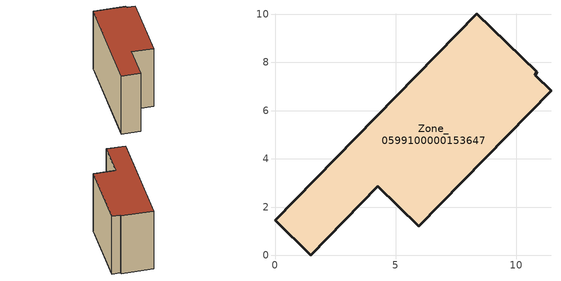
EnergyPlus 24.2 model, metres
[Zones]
Zone_0599100000153647
 floor ground (C_G): 4.26,2.86 1.49,0 0,1.45 8.37,10.03 10.85,7.62 10.79,7.47 11.44,6.83 5.97,1.21 z0
 wall outside (C_F): 8.37,10.03 0,1.45 1.49,0 4.26,2.86 5.97,1.21 11.44,6.83 10.79,7.47 10.85,7.62 8.37,10.03 z0:7.31
 roof outside (C_R): 11.44,6.83 10.79,7.47 10.85,7.62 8.37,10.03 0,1.45 1.49,0 4.26,2.86 5.97,1.21 z7.31
[BUILDING]
Pand.0599100000153647: North Axis=0; Terrain=City; Loads Convergence Tolerance Value=0.04; Temperature Convergence Tolerance Value=0.4; Solar Distribution=FullExterior; Maximum Number of Warmup Days=25; Minimum Number of Warmup Days=1
[Site:Location]
Rotterdam.The.Hague.AP_ZH_NLD Design_Conditions: Latitude=51.96; Longitude=4.45; Time Zone=1; Elevation=-4.5
[SITE:GROUNDTEMPERATURE:BUILDINGSURFACE]
18, 18, 18, 18, 18, 18, 18, 18, 18, 18, 18, 18
[MATERIAL] Thermal Absorptance=0.9; Solar Absorptance=0.7; Visible Absorptance=0.7
Name | Roughness | Thickness | Conductivity | Density | Specific Heat
G.TI.1946 | MediumSmooth | 0.15 | 1 | 540 | 1210
F.TI.1946 | Rough | 0.3 | 0.857143 | 1920 | 840
R.TI.1946 | MediumRough | 0.2 | 0.1 | 1500 | 1000
[CONSTRUCTION]
C_G: G.TI.1946
C_F: F.TI.1946
C_R: R.TI.1946
[ZONE]
Zone_0599100000153647: Type=1; Multiplier=1; Ceiling Height=Autocalculate; Volume=Autocalculate; Floor Area=autocalculate; Part of Total Floor Area=Yes
[ZONEINFILTRATION:DESIGNFLOWRATE]
Infil_Zone_0599100000153647: Zone or ZoneList or Space or SpaceList=Zone_0599100000153647; Schedule=AlwaysOn; Design Flow Rate Calculation Method=Flow/Area; Flow Rate per Floor Area=0.003; Constant Term Coefficient=1; Temperature Term Coefficient=0; Velocity Term Coefficient=0; Velocity Squared Term Coefficient=0
[HVACTEMPLATE:ZONE:IDEALLOADSAIRSYSTEM]
Zone_0599100000153647: Maximum Heating Supply Air Temperature=50; Minimum Cooling Supply Air Temperature=13; Maximum Heating Supply Air Humidity Ratio=0.0156; Minimum Cooling Supply Air Humidity Ratio=0.0077; Heating Limit=NoLimit; Cooling Limit=NoLimit; Dehumidification Control Type=ConstantSensibleHeatRatio; Cooling Sensible Heat Ratio=0.7; Dehumidification Setpoint=60; Humidification Control Type=None; Humidification Setpoint=30; Outdoor Air Method=None; Outdoor Air Flow Rate per Person=0.00944; Outdoor Air Flow Rate per Zone Floor Area=0; Outdoor Air Flow Rate per Zone=0; Demand Controlled Ventilation Type=None; Outdoor Air Economizer Type=NoEconomizer; Heat Recovery Type=None; Sensible Heat Recovery Effectiveness=0.7; Latent Heat Recovery Effectiveness=0.65
[ZONECONTROL:THERMOSTAT]
ThermostatControl_Zone_0599100000153647: Zone or ZoneList=Zone_0599100000153647; Control Type Schedule=DualSetpointControlType; Control 1=Thermostat_Zone_0599100000153647; Temperature Difference Between Cutout And Setpoint=0
[THERMOSTATSETPOINT:DUALSETPOINT]
Thermostat_Zone_0599100000153647: Heating Setpoint Temperature Schedule=HeatingSetpoint_Zone_0599100000153647; Cooling Setpoint Temperature Schedule=CoolingSetpoint_Zone_0599100000153647
[SCHEDULE:COMPACT]
HeatingSetpoint_Zone_0599100000153647: Through: 12/31, For: AllDays, Until: 24:00, 21
CoolingSetpoint_Zone_0599100000153647: Through: 12/31, For: AllDays, Until: 24:00, 24
DualSetpointControlType: Through: 12/31, For: AllDays, Until: 24:00, 4
AlwaysOn: Through: 12/31, For: AllDays, Until: 24:00, 1
